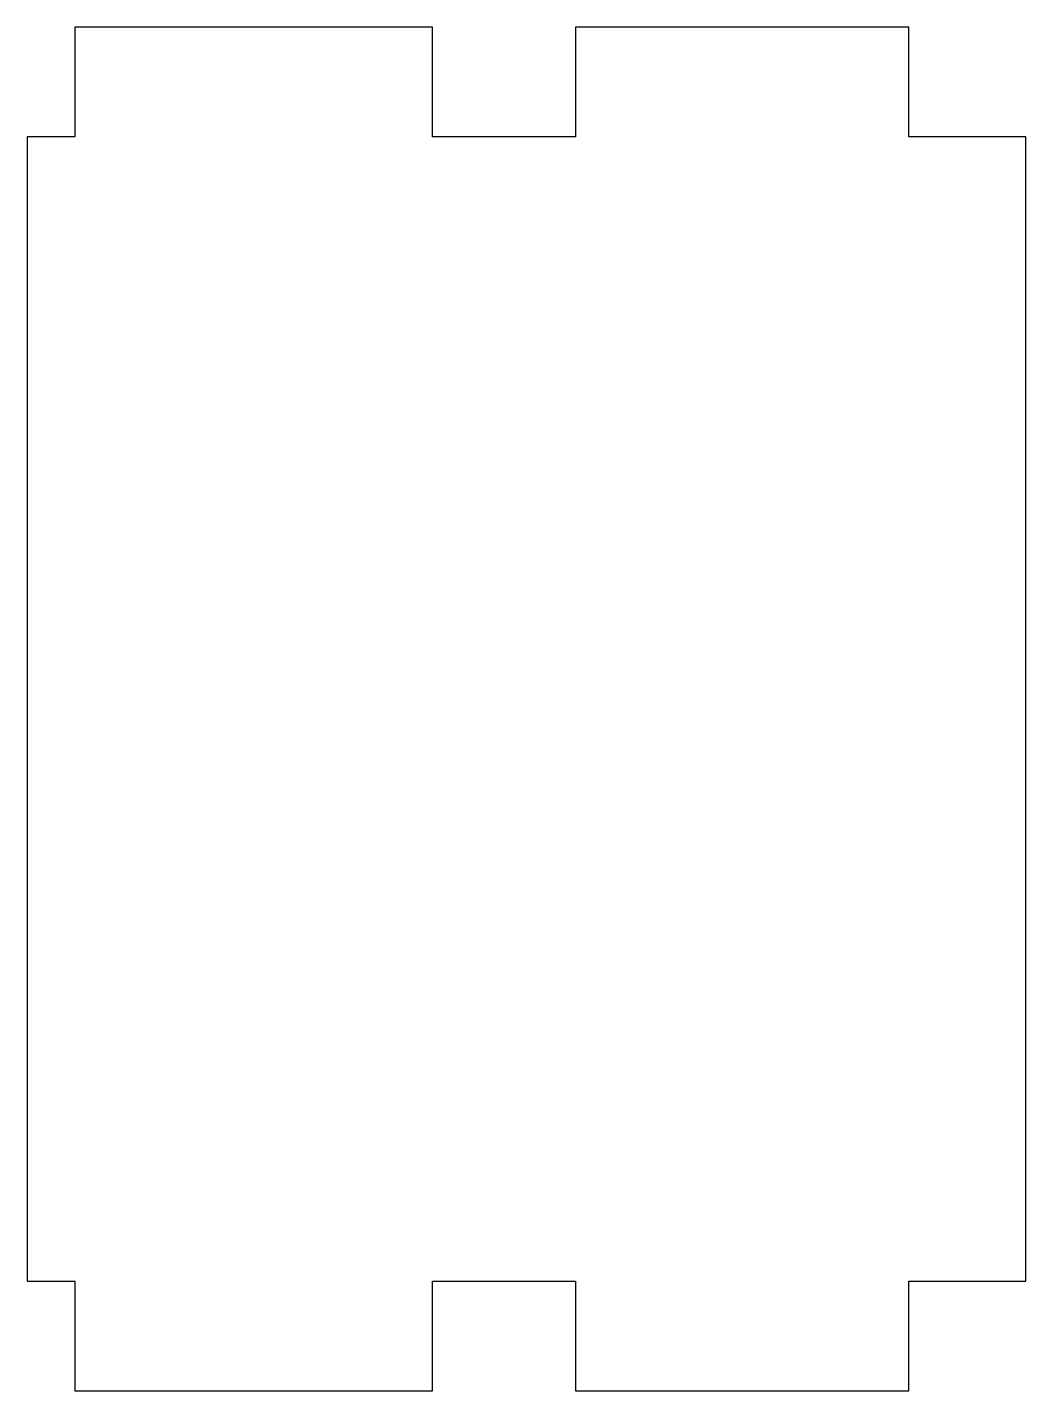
# Model space of a CAD drawing. Header units: metres. Extents: x -48.5 to -27.6, y 68 to 96.6.
import ezdxf

# ---------------------------------------------------------------- set-up
doc = ezdxf.new("R2010")
doc.units = ezdxf.units.M

msp = doc.modelspace()

# ---------------------------------------------------------------- linework, layer by layer
for p, q in [((-40, 96.6057), (-47.5, 96.6057)), ((-47.5, 96.6057), (-47.5, 94.3057)), ((-40, 94.3057), (-40, 96.6057)), ((-30, 96.6057), (-37, 96.6057)), ((-37, 96.6057), (-37, 94.3057)), ((-30, 94.3057), (-30, 96.6057)), ((-47.5, 94.3057), (-48.5, 94.3057)), ((-48.5, 94.3057), (-48.5, 70.3)), ((-37, 94.3057), (-40, 94.3057)), ((-27.55, 94.3057), (-30, 94.3057)), ((-27.55, 70.3), (-27.55, 94.3057)), ((-48.5, 70.3), (-47.5, 70.3)), ((-47.5, 70.3), (-47.5, 68)), ((-40, 70.3), (-37, 70.3)), ((-40, 68), (-40, 70.3)), ((-37, 70.3), (-37, 68)), ((-30, 68), (-30, 70.3)), ((-30, 70.3), (-27.55, 70.3)), ((-47.5, 68), (-40, 68)), ((-37, 68), (-30, 68))]:
    msp.add_line(p, q)

doc.saveas('drawing.dxf')
